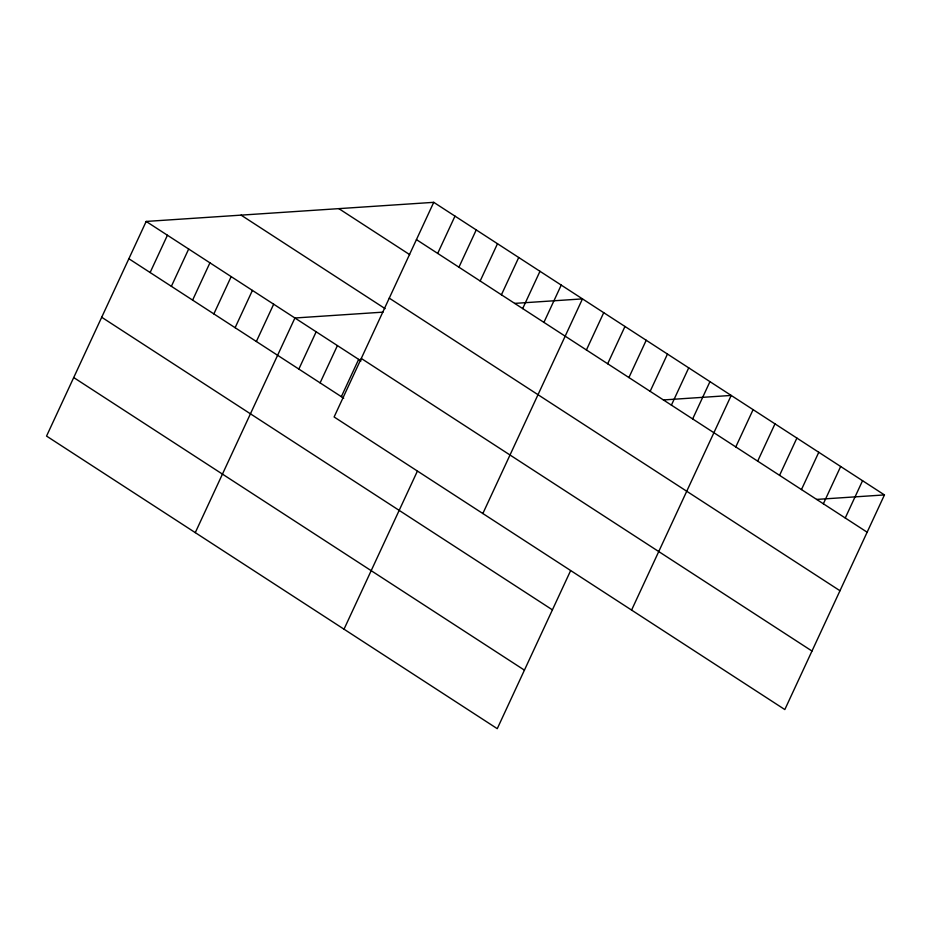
<?xml version="1.0" encoding="UTF-8"?>
<svg xmlns="http://www.w3.org/2000/svg" width="931" height="931" viewBox="0 0 931 931"><rect width="100%" height="100%" fill="white"/><g stroke="black" fill="none" stroke-linecap="round" stroke-linejoin="round"><path stroke-width="1.4" d="M433.741 202.33L334.113 416.972L784.821 709.562L884.45 494.92L433.741 202.33L146.179 221.438L46.55 436.08L497.259 728.67L570.528 570.831M150.124 272.527L167.429 235.24M171.374 286.317L188.679 249.031M192.612 300.119L209.929 262.821M213.862 313.91L231.179 276.612M235.112 327.7L252.417 290.414M256.362 341.491L273.667 304.204M195.277 532.637L294.918 317.995L383.037 312.141M298.851 369.083L316.168 331.785M320.101 382.874L337.418 345.587M341.351 396.664L358.656 359.378M437.686 253.418L454.991 216.12M458.925 267.209L476.241 229.91M480.175 280.999L497.491 243.713M344.016 629.193L417.286 471.354M501.425 294.79L518.73 257.503M522.675 308.592L539.98 271.293M543.913 322.382L561.23 285.084M482.84 513.528L582.48 298.886L514.692 303.39M586.414 349.963L603.73 312.676M607.664 363.765L624.969 326.467M628.914 377.555L646.219 340.257M650.152 391.346L667.469 354.059M671.402 405.136L688.719 367.85M692.652 418.938L709.957 381.64M631.579 610.073L731.207 395.431L663.431 399.946M735.793 446.938L753.098 409.652M757.683 461.148L774.988 423.861M779.573 475.357L796.889 438.07M801.463 489.578L818.78 452.28M823.353 503.787L840.67 466.489M845.243 517.997L862.56 480.699M816.673 499.423L884.45 494.92M416.436 239.616L867.145 532.206M338.849 208.637L409.675 254.617M389.263 298.141L839.971 590.731M241.082 215.131L385.085 308.627M361.275 358.447L811.983 651.037M146.179 221.438L361.019 360.914M128.874 258.737L343.714 398.2M101.712 317.262L552.409 609.852M73.712 377.555L524.421 670.145"/></g></svg>
